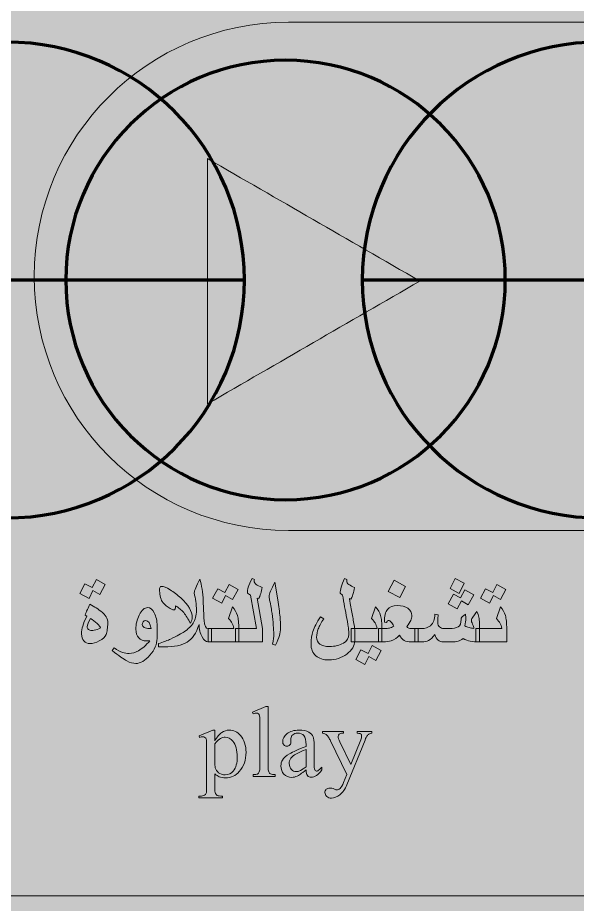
# Model space of a CAD drawing. Header units: inches. Extents: x -1481 to -429, y -1676 to -696.
# Drawn here: x -857.65 to -834.1, y -1062.44 to -1025.12 of the extents above; entities that cross this region are included whole.
import ezdxf

# ---------------------------------------------------------------- set-up
doc = ezdxf.new("R2010")
doc.units = ezdxf.units.IN
doc.header["$MEASUREMENT"] = 0
doc.layers.add('Layer 1', color=7, linetype='Continuous')

# ---------------------------------------------------------------- blocks, each defined once
blk = doc.blocks.new('block 75')
at = {"layer": 'Layer 1', "true_color": 0x009344}
h = blk.add_hatch(color=114, dxfattribs=at)
h.dxf.hatch_style = 2
h.paths.add_polyline_path([(-693.785, -1296.171), (-933.785, -1296.171), (-933.785, -1006.171), (-693.785, -1006.171)])
at = {"layer": 'Layer 1', "true_color": 0x008345}
h = blk.add_hatch(color=116, dxfattribs=at)
h.dxf.hatch_style = 2
h.paths.add_polyline_path([(-693.785, -1062.09), (-933.785, -1062.09), (-933.785, -1006.171), (-693.785, -1006.171)])
at = {"layer": 'Layer 1', "lineweight": 0}
blk.add_lwpolyline([(-693.785, -1062.09), (-933.785, -1062.09), (-933.785, -1006.171), (-693.785, -1006.171), (-693.785, -1062.09)], dxfattribs=at)
blk = doc.blocks.new('block 76')
at = {"layer": 'Layer 1', "color": 109, "lineweight": 120, "true_color": 0x166634}
for points in [[(-868.144, -1036.161), (-848.109, -1036.161)], [(-843.144, -1036.161), (-823.109, -1036.161)]]:
    blk.add_lwpolyline(points, dxfattribs=at)
for points in [[(-848.109, -1036.161), (-848.109, -1041.694), (-852.594, -1046.179), (-858.127, -1046.179), (-863.659, -1046.179), (-868.144, -1041.694), (-868.144, -1036.161), (-868.144, -1030.628), (-863.659, -1026.143), (-858.127, -1026.143), (-852.594, -1026.143), (-848.109, -1030.628), (-848.109, -1036.161)], [(-823.109, -1036.161), (-823.109, -1041.694), (-827.594, -1046.179), (-833.127, -1046.179), (-838.659, -1046.179), (-843.144, -1041.694), (-843.144, -1036.161), (-843.144, -1030.628), (-838.659, -1026.143), (-833.127, -1026.143), (-827.594, -1026.143), (-823.109, -1030.628), (-823.109, -1036.161)]]:
    blk.add_open_spline(points, degree=3, knots=[0, 0, 0, 0, 1, 1, 1, 2, 2, 2, 3, 3, 3, 4, 4, 4, 4], dxfattribs=at)
blk = doc.blocks.new('block 221')
at = {"layer": 'Layer 1', "lineweight": 0}
for points in [[(-838.856, -1048.926), (-839.063, -1049.356), (-839.452, -1049.149), (-839.241, -1048.728), (-838.856, -1048.926)], [(-853.963, -1048.984), (-854.19, -1049.406), (-854.483, -1049.24), (-854.649, -1049.567), (-855.033, -1049.356), (-854.818, -1048.955), (-854.512, -1049.108), (-854.339, -1048.773), (-853.963, -1048.984)], [(-848.377, -1049.189), (-848.605, -1049.61), (-848.898, -1049.445), (-849.064, -1049.772), (-849.448, -1049.561), (-849.233, -1049.16), (-848.927, -1049.313), (-848.754, -1048.978), (-848.377, -1049.189)], [(-841.322, -1049.061), (-841.571, -1049.524), (-842.054, -1049.271), (-841.802, -1048.804), (-841.322, -1049.061)], [(-837.099, -1049.189), (-837.327, -1049.61), (-837.62, -1049.445), (-837.786, -1049.772), (-838.17, -1049.561), (-837.955, -1049.16), (-837.649, -1049.313), (-837.476, -1048.978), (-837.099, -1049.189)], [(-838.455, -1049.416), (-838.683, -1049.838), (-838.976, -1049.672), (-839.156, -1049.999), (-839.526, -1049.788), (-839.311, -1049.387), (-839.005, -1049.54), (-838.832, -1049.205), (-838.455, -1049.416)], [(-842.35, -1051.762), (-842.577, -1052.184), (-842.871, -1052.018), (-843.036, -1052.345), (-843.421, -1052.134), (-843.206, -1051.733), (-842.9, -1051.886), (-842.726, -1051.551), (-842.35, -1051.762)]]:
    blk.add_lwpolyline(points, dxfattribs=at)
for points, knots in [([(-849.494, -1051.398), (-849.494, -1051.398), (-849.644, -1051.398), (-849.644, -1051.398), (-849.731, -1051.398), (-849.813, -1051.327), (-849.89, -1051.185), (-849.973, -1051.034), (-850.014, -1050.86), (-850.014, -1050.665), (-850.136, -1051.027), (-850.305, -1051.276), (-850.523, -1051.411), (-850.734, -1051.542), (-851.056, -1051.607), (-851.49, -1051.607), (-851.49, -1051.607), (-851.73, -1051.603), (-851.73, -1051.603), (-851.73, -1051.603), (-851.73, -1051.471), (-851.73, -1051.471), (-851.631, -1051.436), (-851.533, -1051.402), (-851.436, -1051.368), (-851.338, -1051.334), (-851.266, -1051.305), (-851.217, -1051.281), (-850.936, -1051.139), (-850.746, -1051.035), (-850.647, -1050.97), (-850.471, -1050.856), (-850.343, -1050.736), (-850.265, -1050.611), (-850.172, -1050.463), (-850.126, -1050.283), (-850.126, -1050.069), (-850.126, -1049.941), (-850.136, -1049.816), (-850.156, -1049.695), (-850.176, -1049.574), (-850.196, -1049.453), (-850.217, -1049.333), (-850.217, -1049.24), (-850.137, -1049.049), (-849.977, -1048.763), (-849.906, -1048.999), (-849.86, -1049.306), (-849.841, -1049.687), (-849.83, -1049.956), (-849.818, -1050.224), (-849.806, -1050.493), (-849.784, -1050.722), (-849.73, -1050.836), (-849.644, -1050.836), (-849.644, -1050.836), (-849.494, -1050.836), (-849.494, -1050.836), (-849.494, -1050.836), (-849.494, -1051.398), (-849.494, -1051.398)], [0, 0, 0, 0, 1, 1, 1, 2, 2, 2, 3, 3, 3, 4, 4, 4, 5, 5, 5, 6, 6, 6, 7, 7, 7, 8, 8, 8, 9, 9, 9, 10, 10, 10, 11, 11, 11, 12, 12, 12, 13, 13, 13, 14, 14, 14, 15, 15, 15, 16, 16, 16, 17, 17, 17, 18, 18, 18, 19, 19, 19, 20, 20, 20, 20]), ([(-847.352, -1051.398), (-847.352, -1051.398), (-848.489, -1051.398), (-848.489, -1051.398), (-848.489, -1051.398), (-848.489, -1050.836), (-848.489, -1050.836), (-848.489, -1050.836), (-847.6, -1050.836), (-847.6, -1050.836), (-847.6, -1050.836), (-847.85, -1049.433), (-847.85, -1049.433), (-847.85, -1049.433), (-847.983, -1049.346), (-847.983, -1049.346), (-847.983, -1049.264), (-847.97, -1049.182), (-847.945, -1049.1), (-847.914, -1048.995), (-847.86, -1048.87), (-847.784, -1048.726), (-847.784, -1048.726), (-847.689, -1048.775), (-847.689, -1048.775), (-847.689, -1048.784), (-847.692, -1048.806), (-847.697, -1048.841), (-847.697, -1048.887), (-847.668, -1048.931), (-847.61, -1048.974), (-847.559, -1049.012), (-847.478, -1049.055), (-847.367, -1049.102), (-847.379, -1049.19), (-847.397, -1049.276), (-847.421, -1049.36), (-847.445, -1049.444), (-847.473, -1049.519), (-847.503, -1049.586), (-847.503, -1049.586), (-847.577, -1049.557), (-847.577, -1049.557), (-847.577, -1049.557), (-847.352, -1050.836), (-847.352, -1050.836), (-847.352, -1050.836), (-847.352, -1051.398), (-847.352, -1051.398)], [0, 0, 0, 0, 1, 1, 1, 2, 2, 2, 3, 3, 3, 4, 4, 4, 5, 5, 5, 6, 6, 6, 7, 7, 7, 8, 8, 8, 9, 9, 9, 10, 10, 10, 11, 11, 11, 12, 12, 12, 13, 13, 13, 14, 14, 14, 15, 15, 15, 16, 16, 16, 16]), ([(-843.466, -1051.347), (-843.466, -1051.559), (-843.576, -1051.747), (-843.797, -1051.911), (-844.017, -1052.075), (-844.269, -1052.157), (-844.551, -1052.157), (-844.787, -1052.157), (-844.971, -1052.097), (-845.104, -1051.978), (-845.237, -1051.859), (-845.304, -1051.693), (-845.304, -1051.479), (-845.304, -1051.279), (-845.279, -1051.105), (-845.229, -1050.956), (-845.173, -1050.788), (-845.062, -1050.582), (-844.898, -1050.338), (-844.898, -1050.338), (-844.77, -1050.425), (-844.77, -1050.425), (-844.878, -1050.586), (-844.954, -1050.726), (-845, -1050.844), (-845.045, -1050.963), (-845.068, -1051.081), (-845.068, -1051.198), (-845.068, -1051.323), (-845.021, -1051.42), (-844.928, -1051.488), (-844.835, -1051.556), (-844.704, -1051.591), (-844.535, -1051.591), (-844.292, -1051.591), (-844.095, -1051.544), (-843.943, -1051.45), (-843.792, -1051.356), (-843.716, -1051.234), (-843.716, -1051.082), (-843.716, -1051.056), (-843.716, -1051.035), (-843.716, -1051.02), (-843.716, -1051.005), (-843.716, -1050.993), (-843.716, -1050.985), (-843.716, -1050.931), (-843.721, -1050.872), (-843.73, -1050.807), (-843.739, -1050.742), (-843.762, -1050.609), (-843.799, -1050.406), (-843.858, -1050.08), (-843.917, -1049.752), (-843.977, -1049.424), (-843.977, -1049.424), (-844.08, -1049.35), (-844.08, -1049.35), (-844.08, -1049.215), (-844.017, -1049.008), (-843.89, -1048.73), (-843.89, -1048.73), (-843.795, -1048.775), (-843.795, -1048.775), (-843.8, -1048.795), (-843.803, -1048.817), (-843.803, -1048.841), (-843.803, -1048.897), (-843.775, -1048.941), (-843.718, -1048.976), (-843.634, -1049.023), (-843.555, -1049.067), (-843.48, -1049.11), (-843.496, -1049.229), (-843.511, -1049.313), (-843.526, -1049.364), (-843.541, -1049.415), (-843.573, -1049.492), (-843.621, -1049.594), (-843.621, -1049.594), (-843.683, -1049.569), (-843.683, -1049.569), (-843.683, -1049.59), (-843.663, -1049.707), (-843.624, -1049.921), (-843.585, -1050.135), (-843.551, -1050.321), (-843.524, -1050.476), (-843.485, -1050.7), (-843.466, -1050.835), (-843.466, -1050.884), (-843.466, -1050.884), (-843.466, -1051.347), (-843.466, -1051.347)], [0, 0, 0, 0, 1, 1, 1, 2, 2, 2, 3, 3, 3, 4, 4, 4, 5, 5, 5, 6, 6, 6, 7, 7, 7, 8, 8, 8, 9, 9, 9, 10, 10, 10, 11, 11, 11, 12, 12, 12, 13, 13, 13, 14, 14, 14, 15, 15, 15, 16, 16, 16, 17, 17, 17, 18, 18, 18, 19, 19, 19, 20, 20, 20, 21, 21, 21, 22, 22, 22, 23, 23, 23, 24, 24, 24, 25, 25, 25, 26, 26, 26, 27, 27, 27, 28, 28, 28, 29, 29, 29, 30, 30, 30, 31, 31, 31, 31]), ([(-850.304, -1050.363), (-850.304, -1050.404), (-850.31, -1050.442), (-850.322, -1050.477), (-850.335, -1050.512), (-850.358, -1050.558), (-850.391, -1050.615), (-850.472, -1050.432), (-850.562, -1050.281), (-850.659, -1050.164), (-850.757, -1050.047), (-850.873, -1049.953), (-851.007, -1049.883), (-851.007, -1049.942), (-851.014, -1049.985), (-851.027, -1050.012), (-851.041, -1050.039), (-851.06, -1050.053), (-851.085, -1050.053), (-851.127, -1050.053), (-851.202, -1050.013), (-851.313, -1049.935), (-851.431, -1049.851), (-851.516, -1049.77), (-851.569, -1049.693), (-851.606, -1049.639), (-851.634, -1049.561), (-851.653, -1049.459), (-851.671, -1049.357), (-851.68, -1049.274), (-851.68, -1049.209), (-851.68, -1049.11), (-851.654, -1049.061), (-851.602, -1049.061), (-851.521, -1049.061), (-851.399, -1049.108), (-851.238, -1049.204), (-851.077, -1049.3), (-850.925, -1049.415), (-850.783, -1049.548), (-850.464, -1049.843), (-850.304, -1050.115), (-850.304, -1050.363)], [0, 0, 0, 0, 1, 1, 1, 2, 2, 2, 3, 3, 3, 4, 4, 4, 5, 5, 5, 6, 6, 6, 7, 7, 7, 8, 8, 8, 9, 9, 9, 10, 10, 10, 11, 11, 11, 12, 12, 12, 13, 13, 13, 14, 14, 14, 14]), ([(-846.587, -1050.797), (-846.587, -1050.919), (-846.602, -1051.031), (-846.631, -1051.132), (-846.66, -1051.234), (-846.715, -1051.37), (-846.798, -1051.541), (-846.798, -1051.541), (-846.922, -1051.491), (-846.922, -1051.491), (-846.889, -1051.315), (-846.873, -1051.172), (-846.873, -1051.061), (-846.873, -1050.977), (-846.879, -1050.854), (-846.893, -1050.691), (-846.907, -1050.529), (-846.924, -1050.368), (-846.945, -1050.208), (-846.966, -1050.049), (-846.999, -1049.86), (-847.046, -1049.639), (-847.063, -1049.562), (-847.071, -1049.509), (-847.071, -1049.48), (-847.071, -1049.437), (-847.05, -1049.364), (-847.007, -1049.262), (-846.964, -1049.159), (-846.904, -1049.035), (-846.827, -1048.889), (-846.827, -1048.889), (-846.703, -1049.621), (-846.703, -1049.621), (-846.658, -1049.899), (-846.626, -1050.14), (-846.608, -1050.344), (-846.594, -1050.501), (-846.587, -1050.652), (-846.587, -1050.797)], [0, 0, 0, 0, 1, 1, 1, 2, 2, 2, 3, 3, 3, 4, 4, 4, 5, 5, 5, 6, 6, 6, 7, 7, 7, 8, 8, 8, 9, 9, 9, 10, 10, 10, 11, 11, 11, 12, 12, 12, 13, 13, 13, 13]), ([(-853.859, -1050.623), (-853.859, -1050.706), (-853.866, -1050.789), (-853.879, -1050.874), (-853.892, -1050.959), (-853.909, -1051.028), (-853.929, -1051.082), (-853.968, -1051.187), (-854.063, -1051.279), (-854.215, -1051.359), (-854.355, -1051.433), (-854.488, -1051.471), (-854.612, -1051.471), (-854.719, -1051.471), (-854.804, -1051.433), (-854.868, -1051.359), (-854.931, -1051.285), (-854.963, -1051.185), (-854.963, -1051.061), (-854.963, -1050.948), (-854.947, -1050.837), (-854.914, -1050.729), (-854.882, -1050.62), (-854.824, -1050.483), (-854.74, -1050.317), (-854.74, -1050.317), (-854.814, -1050.268), (-854.814, -1050.268), (-854.791, -1050.204), (-854.759, -1050.127), (-854.719, -1050.037), (-854.679, -1049.947), (-854.643, -1049.871), (-854.612, -1049.809), (-854.612, -1049.809), (-854.409, -1049.929), (-854.409, -1049.929), (-854.321, -1049.982), (-854.237, -1050.04), (-854.157, -1050.102), (-854.044, -1050.188), (-853.966, -1050.268), (-853.923, -1050.343), (-853.881, -1050.418), (-853.859, -1050.512), (-853.859, -1050.623)], [0, 0, 0, 0, 1, 1, 1, 2, 2, 2, 3, 3, 3, 4, 4, 4, 5, 5, 5, 6, 6, 6, 7, 7, 7, 8, 8, 8, 9, 9, 9, 10, 10, 10, 11, 11, 11, 12, 12, 12, 13, 13, 13, 14, 14, 14, 15, 15, 15, 15]), ([(-840.791, -1051.398), (-840.791, -1051.398), (-841.097, -1051.398), (-841.097, -1051.398), (-841.206, -1051.398), (-841.302, -1051.376), (-841.384, -1051.332), (-841.467, -1051.288), (-841.534, -1051.217), (-841.585, -1051.119), (-841.675, -1051.23), (-841.791, -1051.307), (-841.934, -1051.353), (-842.029, -1051.383), (-842.133, -1051.398), (-842.244, -1051.398), (-842.244, -1051.398), (-842.461, -1051.398), (-842.461, -1051.398), (-842.461, -1051.398), (-842.461, -1050.836), (-842.461, -1050.836), (-842.461, -1050.836), (-842.244, -1050.836), (-842.244, -1050.836), (-842.13, -1050.836), (-842.05, -1050.83), (-842.004, -1050.818), (-841.957, -1050.806), (-841.895, -1050.78), (-841.816, -1050.739), (-841.858, -1050.658), (-841.894, -1050.599), (-841.924, -1050.563), (-841.961, -1050.521), (-842, -1050.499), (-842.04, -1050.499), (-842.055, -1050.499), (-842.069, -1050.504), (-842.082, -1050.514), (-842.095, -1050.525), (-842.11, -1050.545), (-842.127, -1050.574), (-842.127, -1050.574), (-842.217, -1050.561), (-842.217, -1050.561), (-842.217, -1050.312), (-842.174, -1050.133), (-842.088, -1050.027), (-842.002, -1049.92), (-841.866, -1049.867), (-841.68, -1049.867), (-841.489, -1049.867), (-841.338, -1049.904), (-841.228, -1049.979), (-841.119, -1050.054), (-841.064, -1050.157), (-841.064, -1050.288), (-841.064, -1050.359), (-841.079, -1050.425), (-841.107, -1050.49), (-841.136, -1050.554), (-841.191, -1050.641), (-841.271, -1050.751), (-841.251, -1050.778), (-841.225, -1050.798), (-841.192, -1050.813), (-841.159, -1050.829), (-841.127, -1050.836), (-841.097, -1050.836), (-841.097, -1050.836), (-840.791, -1050.836), (-840.791, -1050.836), (-840.791, -1050.836), (-840.791, -1051.398), (-840.791, -1051.398)], [0, 0, 0, 0, 1, 1, 1, 2, 2, 2, 3, 3, 3, 4, 4, 4, 5, 5, 5, 6, 6, 6, 7, 7, 7, 8, 8, 8, 9, 9, 9, 10, 10, 10, 11, 11, 11, 12, 12, 12, 13, 13, 13, 14, 14, 14, 15, 15, 15, 16, 16, 16, 17, 17, 17, 18, 18, 18, 19, 19, 19, 20, 20, 20, 21, 21, 21, 22, 22, 22, 23, 23, 23, 24, 24, 24, 25, 25, 25, 25]), ([(-851.784, -1051.256), (-851.784, -1051.493), (-851.884, -1051.727), (-852.086, -1051.959), (-852.287, -1052.19), (-852.485, -1052.306), (-852.681, -1052.306), (-852.795, -1052.306), (-852.92, -1052.269), (-853.056, -1052.196), (-853.192, -1052.123), (-853.4, -1051.979), (-853.681, -1051.764), (-853.681, -1051.764), (-853.595, -1051.644), (-853.595, -1051.644), (-853.446, -1051.744), (-853.324, -1051.81), (-853.229, -1051.843), (-853.15, -1051.87), (-853.061, -1051.884), (-852.962, -1051.884), (-852.828, -1051.884), (-852.696, -1051.847), (-852.565, -1051.772), (-852.411, -1051.684), (-852.251, -1051.542), (-852.086, -1051.347), (-852.144, -1051.355), (-852.192, -1051.359), (-852.23, -1051.359), (-852.367, -1051.359), (-852.475, -1051.314), (-852.556, -1051.225), (-852.637, -1051.137), (-852.677, -1051.016), (-852.677, -1050.863), (-852.677, -1050.656), (-852.629, -1050.457), (-852.534, -1050.266), (-852.431, -1050.058), (-852.313, -1049.953), (-852.181, -1049.953), (-852.07, -1049.953), (-851.977, -1050.029), (-851.9, -1050.179), (-851.822, -1050.329), (-851.784, -1050.51), (-851.784, -1050.722), (-851.784, -1050.722), (-851.784, -1051.256), (-851.784, -1051.256)], [0, 0, 0, 0, 1, 1, 1, 2, 2, 2, 3, 3, 3, 4, 4, 4, 5, 5, 5, 6, 6, 6, 7, 7, 7, 8, 8, 8, 9, 9, 9, 10, 10, 10, 11, 11, 11, 12, 12, 12, 13, 13, 13, 14, 14, 14, 15, 15, 15, 16, 16, 16, 17, 17, 17, 17]), ([(-848.344, -1051.398), (-848.344, -1051.398), (-849.638, -1051.398), (-849.638, -1051.398), (-849.638, -1051.398), (-849.638, -1050.836), (-849.638, -1050.836), (-849.638, -1050.836), (-848.551, -1050.836), (-848.551, -1050.836), (-848.566, -1050.742), (-848.594, -1050.663), (-848.634, -1050.598), (-848.654, -1050.563), (-848.703, -1050.501), (-848.778, -1050.412), (-848.778, -1050.412), (-848.613, -1049.92), (-848.613, -1049.92), (-848.51, -1050.038), (-848.439, -1050.16), (-848.401, -1050.288), (-848.363, -1050.417), (-848.344, -1050.607), (-848.344, -1050.859), (-848.344, -1050.859), (-848.344, -1051.398), (-848.344, -1051.398)], [0, 0, 0, 0, 1, 1, 1, 2, 2, 2, 3, 3, 3, 4, 4, 4, 5, 5, 5, 6, 6, 6, 7, 7, 7, 8, 8, 8, 9, 9, 9, 9]), ([(-842.317, -1051.398), (-842.317, -1051.398), (-843.611, -1051.398), (-843.611, -1051.398), (-843.611, -1051.398), (-843.611, -1050.836), (-843.611, -1050.836), (-843.611, -1050.836), (-842.523, -1050.836), (-842.523, -1050.836), (-842.539, -1050.742), (-842.566, -1050.663), (-842.606, -1050.598), (-842.627, -1050.563), (-842.675, -1050.501), (-842.751, -1050.412), (-842.751, -1050.412), (-842.585, -1049.92), (-842.585, -1049.92), (-842.482, -1050.038), (-842.411, -1050.16), (-842.374, -1050.288), (-842.336, -1050.417), (-842.317, -1050.607), (-842.317, -1050.859), (-842.317, -1050.859), (-842.317, -1051.398), (-842.317, -1051.398)], [0, 0, 0, 0, 1, 1, 1, 2, 2, 2, 3, 3, 3, 4, 4, 4, 5, 5, 5, 6, 6, 6, 7, 7, 7, 8, 8, 8, 9, 9, 9, 9]), ([(-838.216, -1051.398), (-838.37, -1051.398), (-838.498, -1051.387), (-838.6, -1051.365), (-838.702, -1051.343), (-838.803, -1051.308), (-838.902, -1051.26), (-838.982, -1051.316), (-839.053, -1051.354), (-839.116, -1051.371), (-839.179, -1051.389), (-839.273, -1051.398), (-839.398, -1051.398), (-839.398, -1051.398), (-839.735, -1051.398), (-839.735, -1051.398), (-839.827, -1051.398), (-839.9, -1051.374), (-839.954, -1051.326), (-840.008, -1051.278), (-840.056, -1051.198), (-840.099, -1051.086), (-840.175, -1051.202), (-840.259, -1051.285), (-840.353, -1051.334), (-840.433, -1051.377), (-840.529, -1051.398), (-840.64, -1051.398), (-840.64, -1051.398), (-840.936, -1051.398), (-840.936, -1051.398), (-840.936, -1051.398), (-840.936, -1050.836), (-840.936, -1050.836), (-840.936, -1050.836), (-840.64, -1050.836), (-840.64, -1050.836), (-840.496, -1050.836), (-840.375, -1050.795), (-840.279, -1050.714), (-840.153, -1050.608), (-840.09, -1050.447), (-840.09, -1050.23), (-840.09, -1050.23), (-839.954, -1050.251), (-839.954, -1050.251), (-839.957, -1050.295), (-839.96, -1050.346), (-839.962, -1050.402), (-839.965, -1050.459), (-839.966, -1050.521), (-839.966, -1050.59), (-839.966, -1050.66), (-839.942, -1050.719), (-839.894, -1050.766), (-839.846, -1050.813), (-839.791, -1050.836), (-839.729, -1050.836), (-839.729, -1050.836), (-839.475, -1050.836), (-839.475, -1050.836), (-839.306, -1050.836), (-839.187, -1050.813), (-839.115, -1050.766), (-839.028, -1050.709), (-838.985, -1050.604), (-838.985, -1050.45), (-838.985, -1050.417), (-838.974, -1050.387), (-838.954, -1050.361), (-838.941, -1050.346), (-838.916, -1050.323), (-838.877, -1050.292), (-838.877, -1050.292), (-838.799, -1050.23), (-838.799, -1050.23), (-838.796, -1050.257), (-838.794, -1050.292), (-838.792, -1050.337), (-838.791, -1050.381), (-838.79, -1050.411), (-838.79, -1050.425), (-838.79, -1050.501), (-838.801, -1050.601), (-838.823, -1050.727), (-838.772, -1050.751), (-838.715, -1050.773), (-838.652, -1050.791), (-838.588, -1050.809), (-838.522, -1050.822), (-838.451, -1050.832), (-838.451, -1050.785), (-838.469, -1050.724), (-838.503, -1050.65), (-838.537, -1050.576), (-838.555, -1050.525), (-838.555, -1050.499), (-838.555, -1050.463), (-838.55, -1050.436), (-838.54, -1050.417), (-838.537, -1050.41), (-838.522, -1050.388), (-838.495, -1050.352), (-838.495, -1050.352), (-838.319, -1050.115), (-838.319, -1050.115), (-838.282, -1050.202), (-838.255, -1050.28), (-838.239, -1050.351), (-838.224, -1050.422), (-838.216, -1050.511), (-838.216, -1050.617), (-838.216, -1050.617), (-838.216, -1051.398), (-838.216, -1051.398)], [0, 0, 0, 0, 1, 1, 1, 2, 2, 2, 3, 3, 3, 4, 4, 4, 5, 5, 5, 6, 6, 6, 7, 7, 7, 8, 8, 8, 9, 9, 9, 10, 10, 10, 11, 11, 11, 12, 12, 12, 13, 13, 13, 14, 14, 14, 15, 15, 15, 16, 16, 16, 17, 17, 17, 18, 18, 18, 19, 19, 19, 20, 20, 20, 21, 21, 21, 22, 22, 22, 23, 23, 23, 24, 24, 24, 25, 25, 25, 26, 26, 26, 27, 27, 27, 28, 28, 28, 29, 29, 29, 30, 30, 30, 31, 31, 31, 32, 32, 32, 33, 33, 33, 34, 34, 34, 35, 35, 35, 36, 36, 36, 37, 37, 37, 38, 38, 38, 38]), ([(-837.066, -1051.398), (-837.066, -1051.398), (-838.36, -1051.398), (-838.36, -1051.398), (-838.36, -1051.398), (-838.36, -1050.836), (-838.36, -1050.836), (-838.36, -1050.836), (-837.273, -1050.836), (-837.273, -1050.836), (-837.288, -1050.742), (-837.316, -1050.663), (-837.356, -1050.598), (-837.376, -1050.563), (-837.425, -1050.501), (-837.5, -1050.412), (-837.5, -1050.412), (-837.335, -1049.92), (-837.335, -1049.92), (-837.232, -1050.038), (-837.161, -1050.16), (-837.123, -1050.288), (-837.085, -1050.417), (-837.066, -1050.607), (-837.066, -1050.859), (-837.066, -1050.859), (-837.066, -1051.398), (-837.066, -1051.398)], [0, 0, 0, 0, 1, 1, 1, 2, 2, 2, 3, 3, 3, 4, 4, 4, 5, 5, 5, 6, 6, 6, 7, 7, 7, 8, 8, 8, 9, 9, 9, 9]), ([(-854.165, -1050.789), (-854.165, -1050.762), (-854.213, -1050.708), (-854.309, -1050.625), (-854.405, -1050.543), (-854.499, -1050.472), (-854.591, -1050.412), (-854.679, -1050.552), (-854.723, -1050.667), (-854.723, -1050.76), (-854.723, -1050.804), (-854.705, -1050.842), (-854.668, -1050.873), (-854.632, -1050.905), (-854.588, -1050.921), (-854.537, -1050.921), (-854.468, -1050.921), (-854.389, -1050.904), (-854.299, -1050.872), (-854.21, -1050.84), (-854.165, -1050.812), (-854.165, -1050.789)], [0, 0, 0, 0, 1, 1, 1, 2, 2, 2, 3, 3, 3, 4, 4, 4, 5, 5, 5, 6, 6, 6, 7, 7, 7, 7]), ([(-852.032, -1050.836), (-852.07, -1050.614), (-852.149, -1050.503), (-852.268, -1050.503), (-852.31, -1050.503), (-852.344, -1050.52), (-852.37, -1050.554), (-852.395, -1050.587), (-852.408, -1050.625), (-852.408, -1050.665), (-852.408, -1050.714), (-852.381, -1050.755), (-852.326, -1050.787), (-852.272, -1050.82), (-852.2, -1050.836), (-852.11, -1050.836), (-852.11, -1050.836), (-852.032, -1050.836), (-852.032, -1050.836)], [0, 0, 0, 0, 1, 1, 1, 2, 2, 2, 3, 3, 3, 4, 4, 4, 5, 5, 5, 6, 6, 6, 6])]:
    blk.add_open_spline(points, degree=3, knots=knots, dxfattribs=at)
blk = doc.blocks.new('block 225')
at = {"layer": 'Layer 1', "lineweight": 0}
for points, knots in [([(-847.112, -1054.121), (-847.112, -1054.121), (-847.112, -1056.632), (-847.112, -1056.632), (-847.112, -1056.751), (-847.104, -1056.83), (-847.086, -1056.868), (-847.069, -1056.907), (-847.043, -1056.936), (-847.007, -1056.956), (-846.971, -1056.976), (-846.904, -1056.986), (-846.806, -1056.986), (-846.806, -1056.986), (-846.806, -1057.06), (-846.806, -1057.06), (-846.806, -1057.06), (-847.734, -1057.06), (-847.734, -1057.06), (-847.734, -1057.06), (-847.734, -1056.986), (-847.734, -1056.986), (-847.648, -1056.986), (-847.588, -1056.977), (-847.557, -1056.959), (-847.525, -1056.941), (-847.5, -1056.912), (-847.482, -1056.87), (-847.464, -1056.829), (-847.455, -1056.75), (-847.455, -1056.632), (-847.455, -1056.632), (-847.455, -1054.913), (-847.455, -1054.913), (-847.455, -1054.699), (-847.46, -1054.568), (-847.47, -1054.519), (-847.48, -1054.47), (-847.495, -1054.437), (-847.516, -1054.419), (-847.538, -1054.401), (-847.565, -1054.392), (-847.598, -1054.392), (-847.634, -1054.392), (-847.679, -1054.403), (-847.734, -1054.425), (-847.734, -1054.425), (-847.77, -1054.353), (-847.77, -1054.353), (-847.77, -1054.353), (-847.205, -1054.121), (-847.205, -1054.121), (-847.205, -1054.121), (-847.112, -1054.121), (-847.112, -1054.121)], [0, 0, 0, 0, 1, 1, 1, 2, 2, 2, 3, 3, 3, 4, 4, 4, 5, 5, 5, 6, 6, 6, 7, 7, 7, 8, 8, 8, 9, 9, 9, 10, 10, 10, 11, 11, 11, 12, 12, 12, 13, 13, 13, 14, 14, 14, 15, 15, 15, 16, 16, 16, 17, 17, 17, 18, 18, 18, 18]), ([(-850.017, -1055.355), (-850.017, -1055.355), (-849.434, -1055.119), (-849.434, -1055.119), (-849.434, -1055.119), (-849.355, -1055.119), (-849.355, -1055.119), (-849.355, -1055.119), (-849.355, -1055.562), (-849.355, -1055.562), (-849.257, -1055.395), (-849.159, -1055.278), (-849.06, -1055.211), (-848.962, -1055.145), (-848.858, -1055.111), (-848.749, -1055.111), (-848.559, -1055.111), (-848.401, -1055.186), (-848.274, -1055.334), (-848.118, -1055.516), (-848.04, -1055.753), (-848.04, -1056.045), (-848.04, -1056.372), (-848.134, -1056.642), (-848.322, -1056.856), (-848.476, -1057.031), (-848.67, -1057.118), (-848.904, -1057.118), (-849.006, -1057.118), (-849.095, -1057.104), (-849.169, -1057.075), (-849.224, -1057.054), (-849.286, -1057.013), (-849.355, -1056.951), (-849.355, -1056.951), (-849.355, -1057.528), (-849.355, -1057.528), (-849.355, -1057.657), (-849.347, -1057.739), (-849.331, -1057.775), (-849.315, -1057.81), (-849.288, -1057.838), (-849.249, -1057.858), (-849.209, -1057.879), (-849.138, -1057.889), (-849.035, -1057.889), (-849.035, -1057.889), (-849.035, -1057.966), (-849.035, -1057.966), (-849.035, -1057.966), (-850.027, -1057.966), (-850.027, -1057.966), (-850.027, -1057.966), (-850.027, -1057.889), (-850.027, -1057.889), (-850.027, -1057.889), (-849.975, -1057.889), (-849.975, -1057.889), (-849.899, -1057.891), (-849.835, -1057.876), (-849.781, -1057.846), (-849.755, -1057.831), (-849.734, -1057.806), (-849.72, -1057.772), (-849.705, -1057.739), (-849.698, -1057.653), (-849.698, -1057.515), (-849.698, -1057.515), (-849.698, -1055.725), (-849.698, -1055.725), (-849.698, -1055.602), (-849.704, -1055.525), (-849.715, -1055.491), (-849.726, -1055.458), (-849.743, -1055.434), (-849.767, -1055.417), (-849.792, -1055.401), (-849.824, -1055.392), (-849.866, -1055.392), (-849.899, -1055.392), (-849.941, -1055.402), (-849.992, -1055.421), (-849.992, -1055.421), (-850.017, -1055.355), (-850.017, -1055.355)], [0, 0, 0, 0, 1, 1, 1, 2, 2, 2, 3, 3, 3, 4, 4, 4, 5, 5, 5, 6, 6, 6, 7, 7, 7, 8, 8, 8, 9, 9, 9, 10, 10, 10, 11, 11, 11, 12, 12, 12, 13, 13, 13, 14, 14, 14, 15, 15, 15, 16, 16, 16, 17, 17, 17, 18, 18, 18, 19, 19, 19, 20, 20, 20, 21, 21, 21, 22, 22, 22, 23, 23, 23, 24, 24, 24, 25, 25, 25, 26, 26, 26, 27, 27, 27, 28, 28, 28, 28]), ([(-849.355, -1055.684), (-849.355, -1055.684), (-849.355, -1056.391), (-849.355, -1056.391), (-849.355, -1056.544), (-849.349, -1056.644), (-849.336, -1056.692), (-849.317, -1056.772), (-849.27, -1056.843), (-849.195, -1056.903), (-849.12, -1056.964), (-849.025, -1056.994), (-848.911, -1056.994), (-848.773, -1056.994), (-848.661, -1056.94), (-848.576, -1056.833), (-848.464, -1056.692), (-848.408, -1056.495), (-848.408, -1056.24), (-848.408, -1055.95), (-848.472, -1055.728), (-848.599, -1055.572), (-848.687, -1055.465), (-848.791, -1055.411), (-848.913, -1055.411), (-848.979, -1055.411), (-849.044, -1055.427), (-849.109, -1055.46), (-849.159, -1055.485), (-849.241, -1055.56), (-849.355, -1055.684)], [0, 0, 0, 0, 1, 1, 1, 2, 2, 2, 3, 3, 3, 4, 4, 4, 5, 5, 5, 6, 6, 6, 7, 7, 7, 8, 8, 8, 9, 9, 9, 10, 10, 10, 10]), ([(-845.514, -1056.788), (-845.709, -1056.938), (-845.831, -1057.025), (-845.88, -1057.048), (-845.955, -1057.082), (-846.034, -1057.1), (-846.118, -1057.1), (-846.249, -1057.1), (-846.357, -1057.055), (-846.442, -1056.965), (-846.526, -1056.876), (-846.569, -1056.758), (-846.569, -1056.612), (-846.569, -1056.519), (-846.548, -1056.44), (-846.507, -1056.372), (-846.45, -1056.278), (-846.352, -1056.19), (-846.212, -1056.107), (-846.072, -1056.025), (-845.84, -1055.924), (-845.514, -1055.806), (-845.514, -1055.806), (-845.514, -1055.731), (-845.514, -1055.731), (-845.514, -1055.542), (-845.544, -1055.413), (-845.604, -1055.343), (-845.664, -1055.272), (-845.751, -1055.237), (-845.866, -1055.237), (-845.953, -1055.237), (-846.022, -1055.261), (-846.073, -1055.308), (-846.125, -1055.354), (-846.151, -1055.408), (-846.151, -1055.469), (-846.151, -1055.469), (-846.147, -1055.589), (-846.147, -1055.589), (-846.147, -1055.652), (-846.163, -1055.701), (-846.196, -1055.735), (-846.228, -1055.77), (-846.27, -1055.787), (-846.323, -1055.787), (-846.374, -1055.787), (-846.415, -1055.769), (-846.448, -1055.733), (-846.48, -1055.697), (-846.496, -1055.649), (-846.496, -1055.587), (-846.496, -1055.468), (-846.436, -1055.359), (-846.314, -1055.26), (-846.193, -1055.161), (-846.023, -1055.111), (-845.804, -1055.111), (-845.636, -1055.111), (-845.498, -1055.139), (-845.39, -1055.196), (-845.309, -1055.239), (-845.249, -1055.305), (-845.211, -1055.396), (-845.186, -1055.456), (-845.173, -1055.577), (-845.173, -1055.76), (-845.173, -1055.76), (-845.173, -1056.403), (-845.173, -1056.403), (-845.173, -1056.584), (-845.17, -1056.694), (-845.163, -1056.735), (-845.156, -1056.775), (-845.145, -1056.803), (-845.129, -1056.816), (-845.113, -1056.83), (-845.095, -1056.837), (-845.074, -1056.837), (-845.052, -1056.837), (-845.033, -1056.832), (-845.016, -1056.823), (-844.987, -1056.805), (-844.932, -1056.754), (-844.849, -1056.672), (-844.849, -1056.672), (-844.849, -1056.788), (-844.849, -1056.788), (-845.003, -1056.994), (-845.151, -1057.098), (-845.291, -1057.098), (-845.359, -1057.098), (-845.412, -1057.074), (-845.452, -1057.027), (-845.492, -1056.98), (-845.513, -1056.901), (-845.514, -1056.788)], [0, 0, 0, 0, 1, 1, 1, 2, 2, 2, 3, 3, 3, 4, 4, 4, 5, 5, 5, 6, 6, 6, 7, 7, 7, 8, 8, 8, 9, 9, 9, 10, 10, 10, 11, 11, 11, 12, 12, 12, 13, 13, 13, 14, 14, 14, 15, 15, 15, 16, 16, 16, 17, 17, 17, 18, 18, 18, 19, 19, 19, 20, 20, 20, 21, 21, 21, 22, 22, 22, 23, 23, 23, 24, 24, 24, 25, 25, 25, 26, 26, 26, 27, 27, 27, 28, 28, 28, 29, 29, 29, 30, 30, 30, 31, 31, 31, 32, 32, 32, 32]), ([(-844.816, -1055.167), (-844.816, -1055.167), (-843.933, -1055.167), (-843.933, -1055.167), (-843.933, -1055.167), (-843.933, -1055.243), (-843.933, -1055.243), (-843.933, -1055.243), (-843.977, -1055.243), (-843.977, -1055.243), (-844.039, -1055.243), (-844.085, -1055.257), (-844.116, -1055.284), (-844.147, -1055.311), (-844.163, -1055.344), (-844.163, -1055.384), (-844.163, -1055.438), (-844.14, -1055.512), (-844.094, -1055.607), (-844.094, -1055.607), (-843.633, -1056.562), (-843.633, -1056.562), (-843.633, -1056.562), (-843.21, -1055.516), (-843.21, -1055.516), (-843.186, -1055.46), (-843.175, -1055.404), (-843.175, -1055.349), (-843.175, -1055.324), (-843.179, -1055.305), (-843.189, -1055.293), (-843.2, -1055.278), (-843.217, -1055.266), (-843.241, -1055.257), (-843.264, -1055.248), (-843.305, -1055.243), (-843.365, -1055.243), (-843.365, -1055.243), (-843.365, -1055.167), (-843.365, -1055.167), (-843.365, -1055.167), (-842.749, -1055.167), (-842.749, -1055.167), (-842.749, -1055.167), (-842.749, -1055.243), (-842.749, -1055.243), (-842.8, -1055.249), (-842.839, -1055.26), (-842.867, -1055.276), (-842.894, -1055.293), (-842.924, -1055.324), (-842.958, -1055.37), (-842.97, -1055.389), (-842.993, -1055.442), (-843.028, -1055.529), (-843.028, -1055.529), (-843.799, -1057.418), (-843.799, -1057.418), (-843.873, -1057.601), (-843.971, -1057.74), (-844.091, -1057.833), (-844.212, -1057.927), (-844.328, -1057.974), (-844.44, -1057.974), (-844.521, -1057.974), (-844.588, -1057.951), (-844.64, -1057.904), (-844.692, -1057.857), (-844.719, -1057.803), (-844.719, -1057.742), (-844.719, -1057.685), (-844.7, -1057.638), (-844.662, -1057.603), (-844.624, -1057.568), (-844.572, -1057.55), (-844.506, -1057.55), (-844.46, -1057.55), (-844.398, -1057.565), (-844.32, -1057.596), (-844.265, -1057.616), (-844.23, -1057.627), (-844.216, -1057.627), (-844.175, -1057.627), (-844.13, -1057.605), (-844.081, -1057.563), (-844.032, -1057.52), (-843.983, -1057.437), (-843.933, -1057.315), (-843.933, -1057.315), (-843.799, -1056.986), (-843.799, -1056.986), (-843.799, -1056.986), (-844.479, -1055.558), (-844.479, -1055.558), (-844.5, -1055.515), (-844.533, -1055.462), (-844.578, -1055.398), (-844.613, -1055.35), (-844.641, -1055.318), (-844.663, -1055.301), (-844.695, -1055.279), (-844.746, -1055.26), (-844.816, -1055.243), (-844.816, -1055.243), (-844.816, -1055.167), (-844.816, -1055.167)], [0, 0, 0, 0, 1, 1, 1, 2, 2, 2, 3, 3, 3, 4, 4, 4, 5, 5, 5, 6, 6, 6, 7, 7, 7, 8, 8, 8, 9, 9, 9, 10, 10, 10, 11, 11, 11, 12, 12, 12, 13, 13, 13, 14, 14, 14, 15, 15, 15, 16, 16, 16, 17, 17, 17, 18, 18, 18, 19, 19, 19, 20, 20, 20, 21, 21, 21, 22, 22, 22, 23, 23, 23, 24, 24, 24, 25, 25, 25, 26, 26, 26, 27, 27, 27, 28, 28, 28, 29, 29, 29, 30, 30, 30, 31, 31, 31, 32, 32, 32, 33, 33, 33, 34, 34, 34, 35, 35, 35, 35]), ([(-845.514, -1056.653), (-845.514, -1056.653), (-845.514, -1055.932), (-845.514, -1055.932), (-845.723, -1056.014), (-845.857, -1056.073), (-845.918, -1056.107), (-846.026, -1056.168), (-846.104, -1056.231), (-846.151, -1056.298), (-846.198, -1056.364), (-846.221, -1056.436), (-846.221, -1056.515), (-846.221, -1056.614), (-846.192, -1056.696), (-846.133, -1056.762), (-846.073, -1056.827), (-846.005, -1056.86), (-845.928, -1056.86), (-845.823, -1056.86), (-845.685, -1056.791), (-845.514, -1056.653)], [0, 0, 0, 0, 1, 1, 1, 2, 2, 2, 3, 3, 3, 4, 4, 4, 5, 5, 5, 6, 6, 6, 7, 7, 7, 7])]:
    blk.add_open_spline(points, degree=3, knots=knots, dxfattribs=at)
blk = doc.blocks.new('block 229')
at = {"layer": 'Layer 1', "true_color": 0x38b449}
h = blk.add_hatch(color=95, dxfattribs=at)
h.dxf.hatch_style = 2
edge = h.paths.add_edge_path()
edge.add_spline(control_points=[(-849.662, -1031.052), (-846.679, -1032.771), (-843.762, -1034.453), (-840.721, -1036.205), (-843.744, -1037.954), (-846.666, -1039.644), (-849.662, -1041.377), (-849.662, -1037.897), (-849.662, -1034.536), (-849.662, -1031.052)], knot_values=[0, 0, 0, 0, 1, 1, 1, 2, 2, 2, 3, 3, 3, 3], degree=3, periodic=1)
at = {"layer": 'Layer 1', "color": 109, "lineweight": 106, "true_color": 0x166634}
blk.add_open_spline([(-837.126, -1036.161), (-837.126, -1041.27), (-841.268, -1045.411), (-846.377, -1045.411), (-851.485, -1045.411), (-855.627, -1041.27), (-855.627, -1036.161), (-855.627, -1031.052), (-851.485, -1026.911), (-846.377, -1026.911), (-841.268, -1026.911), (-837.126, -1031.052), (-837.126, -1036.161)], degree=3, knots=[0, 0, 0, 0, 1, 1, 1, 2, 2, 2, 3, 3, 3, 4, 4, 4, 4], dxfattribs=at)
at = {"layer": 'Layer 1', "lineweight": 0}
blk.add_open_spline([(-849.662, -1031.052), (-846.679, -1032.771), (-843.762, -1034.453), (-840.721, -1036.205), (-843.744, -1037.954), (-846.666, -1039.644), (-849.662, -1041.377), (-849.662, -1037.897), (-849.662, -1034.536), (-849.662, -1031.052)], degree=3, knots=[0, 0, 0, 0, 1, 1, 1, 2, 2, 2, 3, 3, 3, 3], dxfattribs=at)

msp = doc.modelspace()

# ---------------------------------------------------------------- hatches: boundary and pattern name
at = {"layer": 'Layer 1', "true_color": 0x005f32}
h = msp.add_hatch(color=128, dxfattribs=at)
h.dxf.hatch_style = 2
edge = h.paths.add_edge_path()
edge.add_spline(control_points=[(-821.411, -1046.704), (-821.411, -1046.704), (-846.257, -1046.704), (-846.257, -1046.704), (-852.165, -1046.704), (-856.953, -1041.915), (-856.953, -1036.008), (-856.953, -1036.008), (-856.953, -1036.008), (-856.953, -1036.008), (-856.953, -1030.101), (-852.165, -1025.312), (-846.257, -1025.312), (-846.257, -1025.312), (-821.411, -1025.312), (-821.411, -1025.312), (-815.504, -1025.312), (-810.715, -1030.101), (-810.715, -1036.008), (-810.715, -1036.008), (-810.715, -1036.008), (-810.715, -1036.008), (-810.715, -1041.915), (-815.504, -1046.704), (-821.411, -1046.704)], knot_values=[0, 0, 0, 0, 1, 1, 1, 2, 2, 2, 3, 3, 3, 4, 4, 4, 5, 5, 5, 6, 6, 6, 7, 7, 7, 8, 8, 8, 8], degree=3, periodic=1)

# ---------------------------------------------------------------- linework, layer by layer
at = {"layer": 'Layer 1', "lineweight": 0}
msp.add_open_spline([(-821.411, -1046.704), (-821.411, -1046.704), (-846.257, -1046.704), (-846.257, -1046.704), (-852.165, -1046.704), (-856.953, -1041.915), (-856.953, -1036.008), (-856.953, -1036.008), (-856.953, -1036.008), (-856.953, -1036.008), (-856.953, -1030.101), (-852.165, -1025.312), (-846.257, -1025.312), (-846.257, -1025.312), (-821.411, -1025.312), (-821.411, -1025.312), (-815.504, -1025.312), (-810.715, -1030.101), (-810.715, -1036.008), (-810.715, -1036.008), (-810.715, -1036.008), (-810.715, -1036.008), (-810.715, -1041.915), (-815.504, -1046.704), (-821.411, -1046.704)], degree=3, knots=[0, 0, 0, 0, 1, 1, 1, 2, 2, 2, 3, 3, 3, 4, 4, 4, 5, 5, 5, 6, 6, 6, 7, 7, 7, 8, 8, 8, 8], dxfattribs=at)

# ---------------------------------------------------------------- block references
at = {"layer": 'Layer 1'}
for name in ['block 75', 'block 76', 'block 229', 'block 221', 'block 225']:
    msp.add_blockref(name, (0, 0), dxfattribs=at)

doc.saveas('drawing.dxf')
